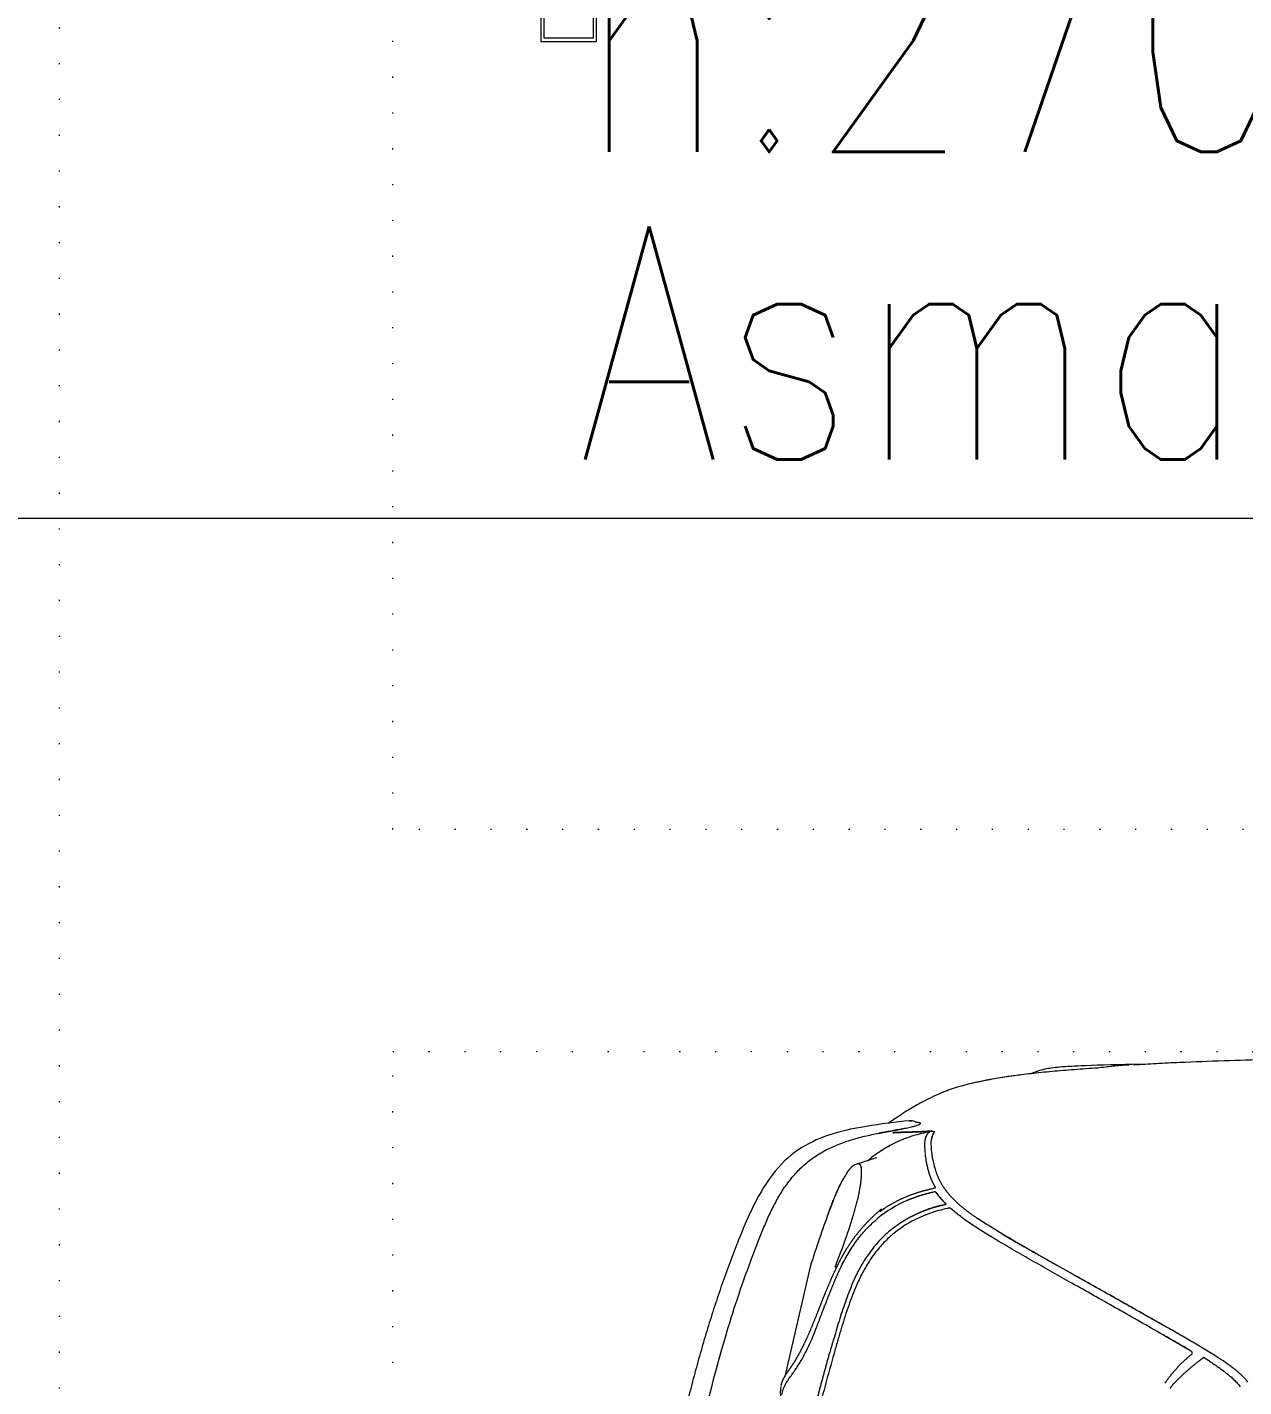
# Model space of a CAD drawing. Extents: x -1073 to 35213, y -1180 to 6950.
# Drawn here: x 30828.4 to 30938, y 2274.3 to 2396.8 of the extents above; entities that cross this region are included whole.
import ezdxf
from ezdxf.xclip import XClip

# ---------------------------------------------------------------- set-up
doc = ezdxf.new("R2010")
doc.units = 0
doc.header["$LTSCALE"] = 25
doc.header["$XCLIPFRAME"] = 0
doc.linetypes.add('DOT2', pattern=[0.125, 0, -0.125])
doc.layers.get('0').update_dxf_attribs({"color": 9, "lineweight": 9})
for name, color, linetype, lineweight in [('04', 9, 'Continuous', 9), ('06D', 9, 'Continuous', 9), ('10A', 9, 'Continuous', 9), ('20', 9, 'DOT2', 9), ('E-YAZI', 7, 'Continuous', 30)]:
    doc.layers.add(name, color=color, linetype=linetype, lineweight=lineweight)
doc.styles.add('E-YAZI', font='txttw.shx')

# ---------------------------------------------------------------- blocks, each defined once
blk = doc.blocks.new('p-araba-polo')
at = {"extrusion": (0, 0, -1)}
for p, q in [((3.4804, 0.8048), (3.4804, 0.8048)), ((3.6419, 0.7275), (3.6419, 0.7275)), ((3.7514, 0.624), (3.7743, 0.5251)), ((3.4392, 0.5659), (3.4392, 0.5659)), ((3.7299, 0.546), (3.7299, 0.546))]:
    blk.add_line(p, q, dxfattribs=at)
at = {"flags": 128}
for points in [[(3.6558, 0.7538), (3.6563, 0.7542), (3.6566, 0.7545), (3.6574, 0.7549)], [(3.6574, 0.7549), (3.6583, 0.7553), (3.6593, 0.7556), (3.6605, 0.7556)], [(3.7308, 0.6835), (3.732, 0.6804), (3.7332, 0.6772), (3.7345, 0.6739)]]:
    blk.add_lwpolyline(points, dxfattribs=at)
for points, degree, knots in [([(3.46, 0.8061), (3.4566, 0.8063), (3.4499, 0.8067), (3.4362, 0.8075), (3.4129, 0.8086), (3.3796, 0.8099), (3.339, 0.8111), (3.2984, 0.812), (3.2603, 0.8127), (3.226, 0.8131), (3.193, 0.8134), (3.1656, 0.8135), (3.1487, 0.8134), (3.1435, 0.8134)], 3, [0, 0, 0, 0, 0.03531, 0.070597, 0.141114, 0.269195, 0.390859, 0.518959, 0.640794, 0.737038, 0.833171, 0.948447, 1, 1, 1, 1]), ([(3.4534, 0.8065), (3.4733, 0.8062), (3.5024, 0.8054), (3.5233, 0.8042), (3.533, 0.8033), (3.5394, 0.8022), (3.5462, 0.8005), (3.5507, 0.7987), (3.5521, 0.7981)], 3, [0, 0, 0, 0, 0.418831, 0.714948, 0.835581, 0.907738, 0.972168, 1, 1, 1, 1]), ([(3.4649, 0.8058), (3.4648, 0.8058), (3.4647, 0.8058), (3.4648, 0.8058), (3.4649, 0.8058)], 3, [0, 0, 0, 0, 0.506131, 1, 1, 1, 1]), ([(3.4649, 0.8058), (3.4695, 0.8055), (3.4787, 0.8047), (3.4878, 0.8037), (3.4924, 0.8031)], 3, [0, 0, 0, 0, 0.500005, 1, 1, 1, 1]), ([(3.4924, 0.8031), (3.496, 0.8029), (3.5031, 0.8024), (3.5136, 0.8016), (3.5237, 0.8008), (3.5336, 0.8), (3.5432, 0.799), (3.5524, 0.798), (3.5613, 0.797), (3.5699, 0.7958), (3.5781, 0.7946), (3.5859, 0.7933), (3.5934, 0.7919), (3.5988, 0.7908), (3.6016, 0.7902), (3.6022, 0.7901)], 3, [0, 0, 0, 0, 0.08164, 0.163278, 0.244914, 0.326547, 0.408179, 0.489811, 0.571441, 0.653071, 0.734702, 0.816332, 0.897962, 0.979592, 1, 1, 1, 1]), ([(3.5624, 0.7968), (3.5668, 0.7963), (3.5918, 0.7928), (3.6137, 0.7881), (3.6286, 0.7825), (3.63, 0.7819)], 3, [0, 0, 0, 0, 0.15043, 0.932957, 1, 1, 1, 1]), ([(3.63, 0.782), (3.6367, 0.7793), (3.6464, 0.775), (3.6606, 0.7668), (3.6723, 0.7592), (3.6777, 0.7555), (3.6807, 0.7535), (3.6809, 0.7534)], 3, [0, 0, 0, 0, 0.436591, 0.634385, 0.751254, 0.983784, 1, 1, 1, 1]), ([(3.6684, 0.7483), (3.6668, 0.7486), (3.6637, 0.7493), (3.6595, 0.7502), (3.6562, 0.7511), (3.6538, 0.752), (3.6529, 0.7524), (3.6525, 0.7527)], 3, [0, 0, 0, 0, 0.243786, 0.487231, 0.658342, 0.829202, 1, 1, 1, 1]), ([(3.6621, 0.7555), (3.6621, 0.7555), (3.6621, 0.7555), (3.6621, 0.7555), (3.6621, 0.7555), (3.6621, 0.7555), (3.6621, 0.7555), (3.6621, 0.7555), (3.6621, 0.7555), (3.6621, 0.7555), (3.6621, 0.7555)], 5, [0, 0, 0, 0, 0, 0, 1, 1, 1, 1, 1, 1, 1, 1, 1, 1, 1]), ([(3.7009, 0.7505), (3.7197, 0.7475), (3.7493, 0.7404), (3.773, 0.7216), (3.7799, 0.7136)], 3, [0, 0, 0, 0, 0.646551, 1, 1, 1, 1]), ([(3.642, 0.7397), (3.6418, 0.7402), (3.6416, 0.7414), (3.6411, 0.7429), (3.6404, 0.7444), (3.6396, 0.7453), (3.6392, 0.7457)], 3, [0, 0, 0, 0, 0.221287, 0.461031, 0.720285, 1, 1, 1, 1]), ([(3.6419, 0.7275), (3.642, 0.7284), (3.6422, 0.7303), (3.6423, 0.7328), (3.6424, 0.7353), (3.6423, 0.7376), (3.6421, 0.739), (3.642, 0.7397)], 3, [0, 0, 0, 0, 0.160277, 0.337825, 0.535128, 0.754926, 1, 1, 1, 1]), ([(3.6423, 0.746), (3.6423, 0.746), (3.6424, 0.7459), (3.6429, 0.7458), (3.6431, 0.7458)], 3, [0, 0, 0, 0, 0.500528, 1, 1, 1, 1]), ([(3.6431, 0.7458), (3.6458, 0.7452), (3.6511, 0.7441), (3.659, 0.742), (3.6667, 0.7393), (3.6742, 0.7361), (3.6815, 0.7323), (3.6868, 0.729), (3.6897, 0.727), (3.6903, 0.7266)], 3, [0, 0, 0, 0, 0.158644, 0.317513, 0.476648, 0.636014, 0.795575, 0.955312, 1, 1, 1, 1]), ([(3.6446, 0.7452), (3.6444, 0.7453), (3.6442, 0.7453), (3.6442, 0.7453), (3.6442, 0.7453)], 3, [0, 0, 0, 0, 0.4918, 1, 1, 1, 1]), ([(3.6442, 0.7453), (3.6444, 0.7451), (3.6449, 0.7448), (3.6452, 0.7444), (3.6454, 0.7442)], 3, [0, 0, 0, 0, 0.499449, 1, 1, 1, 1]), ([(3.6454, 0.7442), (3.6457, 0.7438), (3.6464, 0.743), (3.6472, 0.7415), (3.6477, 0.7399), (3.648, 0.7386), (3.6481, 0.7379)], 3, [0, 0, 0, 0, 0.25, 0.5, 0.75, 1, 1, 1, 1]), ([(3.6481, 0.7379), (3.6483, 0.7365), (3.6487, 0.7335), (3.6482, 0.7285), (3.648, 0.7261)], 3, [0, 0, 0, 0, 0.499729, 1, 1, 1, 1]), ([(3.6589, 0.7419), (3.6589, 0.7419), (3.6589, 0.7419), (3.6589, 0.7419), (3.6589, 0.7419), (3.6589, 0.7419), (3.6589, 0.7419)], 3, [0, 0, 0, 0, 1, 1, 1, 1.000001, 1.000001, 1.000001, 1.000001]), ([(3.6634, 0.7404), (3.6634, 0.7404), (3.6634, 0.7404), (3.6634, 0.7404), (3.6634, 0.7404), (3.6634, 0.7404), (3.6634, 0.7404), (3.6634, 0.7404), (3.6634, 0.7404), (3.6634, 0.7404), (3.6634, 0.7404), (3.6634, 0.7404), (3.6634, 0.7404), (3.6634, 0.7404), (3.6634, 0.7404)], 7, [0, 0, 0, 0, 0, 0, 0, 0, 1, 1, 1, 1, 1, 1, 1, 1.000001, 1.000001, 1.000001, 1.000001, 1.000001, 1.000001, 1.000001, 1.000001]), ([(3.7276, 0.7337), (3.7256, 0.7345), (3.7215, 0.7361), (3.7152, 0.7382), (3.7088, 0.7401), (3.7024, 0.7417), (3.6959, 0.7431), (3.6916, 0.744), (3.6894, 0.7444)], 3, [0, 0, 0, 0, 0.166659, 0.333321, 0.499987, 0.666656, 0.833327, 1, 1, 1, 1]), ([(3.6409, 0.7204), (3.6411, 0.7217), (3.6415, 0.7242), (3.6417, 0.7264), (3.6419, 0.7275)], 3, [0, 0, 0, 0, 0.500012, 1, 1, 1, 1]), ([(3.6479, 0.7254), (3.6478, 0.7244), (3.6475, 0.7224), (3.6472, 0.72), (3.647, 0.7189)], 3, [0, 0, 0, 0, 0.499774, 1, 1, 1, 1]), ([(3.6797, 0.7331), (3.6797, 0.7331), (3.6797, 0.7331), (3.6797, 0.7331), (3.6797, 0.7331), (3.6797, 0.7331), (3.6797, 0.7331), (3.6797, 0.7331), (3.6797, 0.7331), (3.6797, 0.7331), (3.6797, 0.7331), (3.6797, 0.7331), (3.6797, 0.7331)], 6, [0, 0, 0, 0, 0, 0, 0, 1, 1, 1, 1, 1, 1, 1, 1, 1, 1, 1, 1, 1]), ([(3.6797, 0.7331), (3.6797, 0.7331), (3.6797, 0.7331), (3.6797, 0.7331), (3.6797, 0.7331), (3.6797, 0.7331), (3.6797, 0.7331), (3.6797, 0.7331), (3.6797, 0.7331), (3.6797, 0.7331), (3.6797, 0.7331), (3.6797, 0.7331), (3.6797, 0.7331)], 6, [0, 0, 0, 0, 0, 0, 0, 1, 1, 1, 1, 1, 1, 1, 1, 1, 1, 1, 1, 1]), ([(3.6848, 0.7302), (3.6849, 0.7301), (3.6905, 0.7267), (3.695, 0.7233), (3.6988, 0.7202), (3.6995, 0.7196)], 3, [0, 0, 0, 0, 0.284317, 0.878632, 1, 1, 1, 1]), ([(3.7621, 0.7107), (3.7607, 0.7121), (3.7579, 0.7149), (3.7533, 0.7188), (3.7485, 0.7224), (3.7436, 0.7257), (3.7384, 0.7286), (3.7331, 0.7313), (3.7294, 0.7329), (3.7276, 0.7337)], 3, [0, 0, 0, 0, 0.142965, 0.285982, 0.428979, 0.571915, 0.714754, 0.857457, 1, 1, 1, 1]), ([(3.7312, 0.7322), (3.7312, 0.7322), (3.7312, 0.7322), (3.7312, 0.7322), (3.7312, 0.7322), (3.7312, 0.7322), (3.7312, 0.7322), (3.7312, 0.7322), (3.7312, 0.7322)], 3, [0, 0, 0, 0, 0.25, 0.5, 1, 1, 1, 1, 1, 1, 1]), ([(3.7056, 0.7145), (3.7057, 0.7149), (3.7061, 0.7158), (3.7068, 0.7165), (3.7077, 0.7169), (3.7085, 0.7168), (3.709, 0.7167), (3.7091, 0.7166)], 3, [0, 0, 0, 0, 0.235288, 0.470581, 0.705875, 0.941175, 1, 1, 1, 1]), ([(3.7089, 0.7167), (3.7101, 0.7164), (3.7141, 0.7146), (3.7152, 0.7128), (3.7174, 0.7102)], 3, [0, 0, 0, 0, 0.136101, 1, 1, 1, 1]), ([(3.7997, 0.6433), (3.7981, 0.6473), (3.7949, 0.6553), (3.7899, 0.6672), (3.7844, 0.6789), (3.7781, 0.6903), (3.7708, 0.7011), (3.765, 0.7075), (3.7621, 0.7107)], 3, [0, 0, 0, 0, 0.166182, 0.332514, 0.49905, 0.665821, 0.832816, 1, 1, 1, 1]), ([(3.7799, 0.7136), (3.7879, 0.7046), (3.7968, 0.6908), (3.8082, 0.6672), (3.8136, 0.654), (3.8172, 0.6448)], 3, [0, 0, 0, 0, 0.458817, 0.622395, 1, 1, 1, 1]), ([(3.7311, 0.6828), (3.7305, 0.6842), (3.7293, 0.687), (3.7276, 0.691), (3.7259, 0.6947), (3.7243, 0.6981), (3.7227, 0.7012), (3.7212, 0.7039), (3.7197, 0.7063), (3.7188, 0.7076), (3.7184, 0.7083)], 3, [0, 0, 0, 0, 0.125001, 0.250002, 0.375002, 0.500002, 0.625002, 0.750002, 0.875001, 1, 1, 1, 1]), ([(3.6381, 0.6911), (3.6372, 0.6899), (3.6354, 0.6874), (3.6331, 0.6849), (3.632, 0.6836)], 3, [0, 0, 0, 0, 0.500029, 1, 1, 1, 1]), ([(3.706, 0.6982), (3.706, 0.6982), (3.706, 0.6982), (3.706, 0.6982), (3.706, 0.6982), (3.706, 0.6982), (3.706, 0.6982)], 3, [0, 0, 0, 0, 1, 1, 1, 1.000001, 1.000001, 1.000001, 1.000001]), ([(3.7129, 0.6693), (3.7124, 0.6709), (3.7114, 0.674), (3.7102, 0.6786), (3.709, 0.6829), (3.708, 0.6871), (3.7072, 0.691), (3.7065, 0.6948), (3.7062, 0.697), (3.706, 0.6982)], 3, [0, 0, 0, 0, 0.143178, 0.285809, 0.428387, 0.571114, 0.714004, 0.856981, 1, 1, 1, 1]), ([(3.6063, 0.6624), (3.6096, 0.6647), (3.6161, 0.6692), (3.6216, 0.6739), (3.6243, 0.6762)], 3, [0, 0, 0, 0, 0.500136, 1, 1, 1, 1]), ([(3.6243, 0.6762), (3.6245, 0.6764), (3.6249, 0.6768), (3.6263, 0.6769), (3.6273, 0.6767), (3.6278, 0.6766)], 3, [0, 0, 0, 0, 0.33657, 0.664105, 1, 1, 1, 1]), ([(3.6278, 0.6766), (3.6305, 0.676), (3.6359, 0.6747), (3.644, 0.6721), (3.652, 0.6689), (3.6599, 0.6651), (3.6675, 0.6606), (3.6722, 0.6571), (3.6746, 0.6553)], 3, [0, 0, 0, 0, 0.159308, 0.322994, 0.489699, 0.658429, 0.828591, 1, 1, 1, 1]), ([(3.6289, 0.6804), (3.631, 0.6799), (3.6352, 0.679), (3.6415, 0.6772), (3.6476, 0.6751), (3.6516, 0.6734), (3.6536, 0.6726)], 3, [0, 0, 0, 0, 0.250006, 0.500007, 0.750006, 1, 1, 1, 1]), ([(3.6843, 0.6769), (3.685, 0.6764), (3.6864, 0.6754), (3.6877, 0.6744), (3.6884, 0.6739)], 3, [0, 0, 0, 0, 0.500012, 1, 1, 1, 1]), ([(3.7349, 0.6727), (3.7343, 0.6745), (3.733, 0.6779), (3.7317, 0.6811), (3.7311, 0.6828)], 3, [0, 0, 0, 0, 0.495547, 1, 1, 1, 1]), ([(3.5782, 0.6534), (3.5821, 0.6558), (3.5899, 0.6605), (3.5971, 0.6652), (3.6007, 0.6676)], 3, [0, 0, 0, 0, 0.500144, 1, 1, 1, 1]), ([(3.5834, 0.648), (3.5874, 0.6504), (3.5954, 0.6552), (3.6027, 0.66), (3.6063, 0.6624)], 3, [0, 0, 0, 0, 0.500076, 1, 1, 1, 1]), ([(3.7084, 0.649), (3.7071, 0.6507), (3.7044, 0.6541), (3.7001, 0.6589), (3.6955, 0.6634), (3.6922, 0.6663), (3.6906, 0.6677)], 3, [0, 0, 0, 0, 0.250005, 0.500006, 0.750004, 1, 1, 1, 1]), ([(3.7233, 0.6387), (3.7225, 0.6408), (3.7209, 0.645), (3.7187, 0.6513), (3.7166, 0.6574), (3.7147, 0.6635), (3.7135, 0.6673), (3.7129, 0.6693)], 3, [0, 0, 0, 0, 0.200275, 0.400507, 0.60049, 0.800241, 1, 1, 1, 1]), ([(3.513, 0.6163), (3.5186, 0.6194), (3.5299, 0.6257), (3.5464, 0.6351), (3.5626, 0.6443), (3.573, 0.6504), (3.5782, 0.6534)], 3, [0, 0, 0, 0, 0.250068, 0.500042, 0.750043, 1, 1, 1, 1]), ([(3.6746, 0.6553), (3.6762, 0.654), (3.6794, 0.6513), (3.6839, 0.647), (3.6882, 0.6424), (3.6922, 0.6376), (3.6959, 0.6326), (3.6993, 0.6274), (3.7024, 0.622), (3.7054, 0.6165), (3.7081, 0.6109), (3.7098, 0.6071), (3.7106, 0.6052)], 3, [0, 0, 0, 0, 0.099992, 0.199992, 0.299988, 0.399982, 0.499978, 0.599981, 0.699987, 0.79999, 0.899989, 1, 1, 1, 1]), ([(3.6769, 0.6587), (3.6787, 0.6573), (3.6822, 0.6544), (3.6872, 0.6496), (3.6918, 0.6446), (3.6961, 0.6393), (3.6987, 0.6355), (3.7, 0.6336)], 3, [0, 0, 0, 0, 0.199996, 0.399992, 0.599991, 0.799994, 1, 1, 1, 1]), ([(3.5181, 0.6106), (3.5237, 0.6138), (3.535, 0.6202), (3.5515, 0.6295), (3.5678, 0.6388), (3.5782, 0.645), (3.5834, 0.648)], 3, [0, 0, 0, 0, 0.250003, 0.500002, 0.750004, 1, 1, 1, 1]), ([(3.7233, 0.6248), (3.7222, 0.6269), (3.72, 0.6311), (3.7164, 0.6372), (3.7126, 0.6433), (3.7098, 0.6471), (3.7084, 0.649)], 3, [0, 0, 0, 0, 0.250171, 0.500217, 0.75015, 1, 1, 1, 1]), ([(3.8968, 0), (3.8968, 0.0121), (3.8967, 0.0363), (3.8959, 0.0725), (3.8947, 0.1088), (3.893, 0.145), (3.8908, 0.1812), (3.888, 0.2174), (3.8847, 0.2535), (3.8808, 0.2896), (3.8764, 0.3256), (3.8712, 0.3615), (3.8654, 0.3973), (3.8588, 0.4329), (3.8515, 0.4685), (3.8433, 0.5038), (3.8341, 0.5389), (3.824, 0.5737), (3.8128, 0.6082), (3.8043, 0.6309), (3.8001, 0.6422)], 3, [0, 0, 0, 0, 0.055558, 0.111113, 0.166668, 0.222224, 0.277781, 0.333337, 0.388894, 0.44445, 0.500005, 0.55556, 0.611116, 0.666671, 0.722227, 0.777783, 0.833339, 0.888892, 0.944445, 1, 1, 1, 1]), ([(3.8174, 0.6444), (3.8199, 0.638), (3.8249, 0.6251), (3.8318, 0.6056), (3.8384, 0.5859), (3.8446, 0.566), (3.8505, 0.5459), (3.856, 0.5257), (3.8613, 0.5053), (3.8662, 0.4849), (3.8708, 0.4643), (3.8752, 0.4436), (3.8792, 0.4228), (3.883, 0.4019), (3.8866, 0.3809), (3.8899, 0.3599), (3.893, 0.3389), (3.8958, 0.3178), (3.8985, 0.2966), (3.9009, 0.2755), (3.9031, 0.2543), (3.9051, 0.2331), (3.9069, 0.2119), (3.9086, 0.1907), (3.91, 0.1695), (3.9113, 0.1483), (3.9123, 0.1271), (3.9133, 0.1059), (3.914, 0.0847), (3.9146, 0.0635), (3.915, 0.0423), (3.9152, 0.0212), (3.9153, 0.0071), (3.9153, 0)], 3, [0, 0, 0, 0, 0.031503, 0.063111, 0.094824, 0.126637, 0.158547, 0.190546, 0.222628, 0.254786, 0.287011, 0.319297, 0.351636, 0.384021, 0.416445, 0.448899, 0.481372, 0.513858, 0.546357, 0.578861, 0.611362, 0.643854, 0.676332, 0.708795, 0.741239, 0.773662, 0.806063, 0.838441, 0.870794, 0.903125, 0.935433, 0.967723, 1, 1, 1, 1]), ([(3.4347, 0.5721), (3.4414, 0.5759), (3.4547, 0.5834), (3.4744, 0.5945), (3.4939, 0.6055), (3.5066, 0.6127), (3.513, 0.6163)], 3, [0, 0, 0, 0, 0.250088, 0.500081, 0.750046, 1, 1, 1, 1]), ([(3.4392, 0.5659), (3.4459, 0.5697), (3.4593, 0.5774), (3.4791, 0.5886), (3.4988, 0.5997), (3.5116, 0.607), (3.5181, 0.6106)], 3, [0, 0, 0, 0, 0.250005, 0.499995, 0.750003, 1, 1, 1, 1]), ([(3.7106, 0.6052), (3.7118, 0.6022), (3.7143, 0.5961), (3.7176, 0.5868), (3.7208, 0.5771), (3.7239, 0.567), (3.7269, 0.5567), (3.7289, 0.5496), (3.7299, 0.546)], 3, [0, 0, 0, 0, 0.155616, 0.31525, 0.479141, 0.64759, 0.821014, 1, 1, 1, 1]), ([(3.7141, 0.6071), (3.7152, 0.6043), (3.7175, 0.5987), (3.7205, 0.5902), (3.7234, 0.5816), (3.7261, 0.573), (3.7287, 0.5643), (3.7312, 0.5556), (3.7328, 0.5498), (3.7337, 0.5469)], 3, [0, 0, 0, 0, 0.14264, 0.285361, 0.428172, 0.571059, 0.714003, 0.856988, 1, 1, 1, 1]), ([(3.7468, 0.5666), (3.7461, 0.5684), (3.7447, 0.5719), (3.7426, 0.5774), (3.7405, 0.583), (3.7391, 0.5868), (3.7384, 0.5887)], 3, [0, 0, 0, 0, 0.249816, 0.499724, 0.749781, 1, 1, 1, 1]), ([(3.3853, 0.5429), (3.3873, 0.5442), (3.3915, 0.5468), (3.3997, 0.5518), (3.4101, 0.5579), (3.4204, 0.5638), (3.4274, 0.5679), (3.4315, 0.5702), (3.4335, 0.5714), (3.4347, 0.5721)], 3, [0, 0, 0, 0, 0.124906, 0.24985, 0.49985, 0.749925, 0.874966, 0.92498, 1, 1, 1, 1]), ([(3.4089, 0.5484), (3.414, 0.5514), (3.4241, 0.5573), (3.4341, 0.563), (3.4392, 0.5659)], 3, [0, 0, 0, 0, 0.499997, 1, 1, 1, 1]), ([(3.4212, 0.5643), (3.4212, 0.5643), (3.4212, 0.5643), (3.4212, 0.5643), (3.4212, 0.5643), (3.4212, 0.5643), (3.4212, 0.5643)], 3, [0, 0, 0, 0, 1, 1, 1, 1, 1, 1, 1]), ([(3.4212, 0.5643), (3.4212, 0.5643), (3.4212, 0.5643), (3.4212, 0.5643), (3.4212, 0.5643), (3.4212, 0.5643), (3.4212, 0.5643)], 3, [0, 0, 0, 0, 1, 1, 1, 1, 1, 1, 1]), ([(3.3572, 0.5202), (3.3577, 0.5208), (3.3587, 0.522), (3.3608, 0.5242), (3.3635, 0.5269), (3.367, 0.5299), (3.3705, 0.5327), (3.3741, 0.5354), (3.379, 0.5388), (3.3828, 0.5413), (3.3853, 0.5429)], 3, [0, 0, 0, 0, 0.060335, 0.124578, 0.249278, 0.374233, 0.499321, 0.624409, 0.749543, 1, 1, 1, 1]), ([(3.4273, 0.5145), (3.4262, 0.516), (3.4239, 0.5188), (3.4208, 0.522), (3.4183, 0.5245), (3.4164, 0.5263), (3.4145, 0.5281), (3.4126, 0.5298), (3.4107, 0.5315), (3.4088, 0.5331), (3.4068, 0.5347), (3.4049, 0.5363), (3.403, 0.5378), (3.4015, 0.539), (3.4005, 0.5397), (3.4, 0.5401), (3.3996, 0.5405), (3.3991, 0.5408), (3.3986, 0.5412), (3.3981, 0.5416), (3.3976, 0.542), (3.3973, 0.5422), (3.3971, 0.5423)], 3, [0, 0, 0, 0, 0.127806, 0.254933, 0.318226, 0.381331, 0.444235, 0.506923, 0.569381, 0.631599, 0.69357, 0.755292, 0.816773, 0.878031, 0.893313, 0.908584, 0.923844, 0.939093, 0.954332, 0.969563, 0.984785, 1, 1, 1, 1]), ([(3.4092, 0.5441), (3.4087, 0.5445), (3.4078, 0.5452), (3.4071, 0.5465), (3.4076, 0.5476), (3.4085, 0.5481), (3.4089, 0.5484)], 3, [0, 0, 0, 0, 0.263807, 0.500052, 0.736261, 1, 1, 1, 1]), ([(3.7299, 0.546), (3.7326, 0.5363), (3.7381, 0.5169), (3.7456, 0.4877), (3.7529, 0.4583), (3.7597, 0.4288), (3.7661, 0.3992), (3.7721, 0.3696), (3.7777, 0.3398), (3.7828, 0.31), (3.7875, 0.2801), (3.7918, 0.2501), (3.7957, 0.2201), (3.7992, 0.19), (3.8022, 0.1598), (3.8038, 0.1397), (3.8047, 0.1296)], 3, [0, 0, 0, 0, 0.071461, 0.142913, 0.214376, 0.285822, 0.357282, 0.428734, 0.500167, 0.571583, 0.64299, 0.714393, 0.785796, 0.857198, 0.928599, 1, 1, 1, 1]), ([(3.767, 0.5281), (3.7664, 0.5289), (3.7652, 0.5307), (3.763, 0.5338), (3.7607, 0.5375), (3.7581, 0.5419), (3.7563, 0.5454), (3.7554, 0.5472)], 3, [0, 0, 0, 0, 0.200624, 0.400934, 0.600937, 0.800584, 1, 1, 1, 1]), ([(3.3918, 0.5389), (3.3904, 0.5381), (3.3878, 0.5363), (3.3839, 0.5336), (3.38, 0.5308), (3.3763, 0.528), (3.3729, 0.5252), (3.3698, 0.5223), (3.3668, 0.5193), (3.365, 0.517), (3.3641, 0.5159)], 3, [0, 0, 0, 0, 0.135189, 0.270177, 0.404927, 0.539624, 0.654876, 0.770059, 0.885089, 1, 1, 1, 1]), ([(3.403, 0.5378), (3.403, 0.5378), (3.403, 0.5378), (3.403, 0.5378), (3.403, 0.5378), (3.403, 0.5378), (3.403, 0.5378)], 3, [0, 0, 0, 0, 1, 1, 1, 1, 1, 1, 1]), ([(3.403, 0.5378), (3.403, 0.5378), (3.403, 0.5378), (3.403, 0.5378), (3.403, 0.5378), (3.403, 0.5378), (3.403, 0.5378), (3.403, 0.5378), (3.403, 0.5378), (3.403, 0.5378), (3.403, 0.5378), (3.403, 0.5378), (3.403, 0.5378), (3.403, 0.5378), (3.403, 0.5378)], 7, [0, 0, 0, 0, 0, 0, 0, 0, 1, 1, 1, 1, 1, 1, 1, 1, 1, 1, 1, 1, 1, 1, 1]), ([(3.7735, 0.5185), (3.773, 0.5194), (3.7719, 0.5212), (3.7697, 0.5243), (3.7679, 0.5268), (3.767, 0.5281)], 3, [0, 0, 0, 0, 0.333348, 0.666684, 1, 1, 1, 1]), ([(3.7735, 0.5185), (3.774, 0.5176), (3.7749, 0.5159), (3.7763, 0.5127), (3.777, 0.5104), (3.7773, 0.5088)], 3, [0, 0, 0, 0, 0.253002, 0.505984, 1, 1, 1, 1])]:
    blk.add_open_spline(points, degree=degree, knots=knots)
for points, degree in [([(3.4597, 0.8061), (3.4598, 0.8061), (3.4598, 0.8061), (3.4599, 0.8061), (3.4599, 0.8061), (3.46, 0.8061), (3.46, 0.8061)], 6), ([(3.4645, 0.8058), (3.4646, 0.8058), (3.4647, 0.8058), (3.4648, 0.8058), (3.4649, 0.8058)], 4), ([(3.4646, 0.8058), (3.4646, 0.8058), (3.4647, 0.8058), (3.4648, 0.8058), (3.4649, 0.8058)], 4), ([(3.4646, 0.8058), (3.4646, 0.8058), (3.4647, 0.8058), (3.4648, 0.8058), (3.4648, 0.8058), (3.4649, 0.8058), (3.4649, 0.8058)], 6), ([(3.4646, 0.8058), (3.4646, 0.8058), (3.4646, 0.8058), (3.4646, 0.8058)], 3), ([(3.4646, 0.8058), (3.4646, 0.8058), (3.4647, 0.8058), (3.4647, 0.8058), (3.4648, 0.8058), (3.4649, 0.8058), (3.4649, 0.8058)], 6), ([(3.4649, 0.8058), (3.4648, 0.8058), (3.4648, 0.8058), (3.4647, 0.8058), (3.4647, 0.8058), (3.4648, 0.8058), (3.4649, 0.8058)], 6), ([(3.6525, 0.7527), (3.6519, 0.7531), (3.6517, 0.7534), (3.652, 0.7536), (3.6524, 0.7538), (3.653, 0.7538), (3.6537, 0.7539), (3.6543, 0.7539)], 7), ([(3.6543, 0.7539), (3.6546, 0.7539), (3.6548, 0.7539), (3.655, 0.7539), (3.6553, 0.7539), (3.6555, 0.7539), (3.6557, 0.7539), (3.656, 0.7539)], 7), ([(3.6543, 0.7539), (3.6549, 0.7539), (3.6554, 0.7539), (3.656, 0.7539)], 3), ([(3.6613, 0.7556), (3.661, 0.7556), (3.6607, 0.7557), (3.6604, 0.7557), (3.66, 0.7556), (3.6597, 0.7556)], 5), ([(3.6598, 0.755), (3.6598, 0.7551), (3.6599, 0.7551), (3.6599, 0.7552), (3.66, 0.7552), (3.6601, 0.7553)], 5), ([(3.6606, 0.7556), (3.6608, 0.7556), (3.6612, 0.7556), (3.6617, 0.7556)], 3), ([(3.6613, 0.7556), (3.6615, 0.7556), (3.6616, 0.7556), (3.6618, 0.7556), (3.6619, 0.7556), (3.6621, 0.7555)], 5), ([(3.6621, 0.7555), (3.6618, 0.7556), (3.6616, 0.7556), (3.6613, 0.7556)], 3), ([(3.6616, 0.7556), (3.6747, 0.7543), (3.6879, 0.7526), (3.7009, 0.7505)], 3), ([(3.662, 0.7555), (3.662, 0.7555), (3.662, 0.7555), (3.662, 0.7555), (3.662, 0.7555), (3.6621, 0.7555)], 5), ([(3.6622, 0.7555), (3.6621, 0.7555), (3.6621, 0.7555), (3.6621, 0.7555), (3.6621, 0.7555), (3.6621, 0.7555)], 5), ([(3.6621, 0.7555), (3.6621, 0.7555), (3.6621, 0.7555), (3.6622, 0.7555)], 3), ([(3.6621, 0.7555), (3.6621, 0.7555), (3.6621, 0.7555), (3.6621, 0.7555)], 3), ([(3.6684, 0.7483), (3.6684, 0.7483), (3.6684, 0.7483), (3.6684, 0.7483), (3.6684, 0.7483), (3.6684, 0.7483), (3.6684, 0.7483)], 6), ([(3.6684, 0.7483), (3.6754, 0.7469), (3.6824, 0.7458), (3.6894, 0.7444)], 3), ([(3.6894, 0.7444), (3.6864, 0.745), (3.6834, 0.7455), (3.6803, 0.7461), (3.6774, 0.7466), (3.6744, 0.7472), (3.6714, 0.7477), (3.6684, 0.7483)], 7), ([(3.6392, 0.7457), (3.6404, 0.7445), (3.6411, 0.7432), (3.6416, 0.7416), (3.642, 0.7397)], 4), ([(3.6417, 0.7463), (3.6412, 0.7464), (3.6407, 0.7463), (3.6403, 0.746), (3.64, 0.7457)], 4), ([(3.6417, 0.7463), (3.6412, 0.7464), (3.6407, 0.7463), (3.6403, 0.746), (3.64, 0.7457)], 4), ([(3.6423, 0.746), (3.6422, 0.746), (3.6421, 0.7461), (3.642, 0.7461), (3.6419, 0.7462), (3.6417, 0.7463)], 5), ([(3.6417, 0.7463), (3.6478, 0.746), (3.6532, 0.7455), (3.6589, 0.7454), (3.665, 0.7455), (3.6714, 0.7451), (3.6769, 0.7448)], 6), ([(3.6769, 0.7448), (3.6714, 0.7451), (3.665, 0.7455), (3.6589, 0.7454), (3.6532, 0.7455), (3.6478, 0.746), (3.6417, 0.7463)], 6), ([(3.6417, 0.7463), (3.6419, 0.7462), (3.6421, 0.7461), (3.6423, 0.746)], 3), ([(3.6441, 0.7453), (3.6442, 0.7453), (3.6443, 0.7453), (3.6443, 0.7453), (3.6444, 0.7453), (3.6445, 0.7453), (3.6446, 0.7452)], 6), ([(3.6446, 0.7452), (3.6445, 0.7453), (3.6444, 0.7453), (3.6444, 0.7453), (3.6443, 0.7453), (3.6442, 0.7453), (3.6441, 0.7453)], 6), ([(3.6446, 0.7452), (3.6444, 0.7453), (3.6443, 0.7453), (3.6442, 0.7453), (3.6442, 0.7453), (3.6442, 0.7453), (3.6442, 0.7453)], 6), ([(3.6442, 0.7453), (3.6445, 0.7451), (3.6448, 0.7449), (3.645, 0.7447), (3.6452, 0.7445), (3.6454, 0.7442)], 5), ([(3.6454, 0.7442), (3.6465, 0.743), (3.6473, 0.7416), (3.6478, 0.74), (3.6481, 0.7379)], 4), ([(3.6894, 0.7444), (3.6894, 0.7444), (3.6894, 0.7444), (3.6894, 0.7444), (3.6894, 0.7444), (3.6894, 0.7444), (3.6894, 0.7444)], 6), ([(3.6894, 0.7444), (3.6894, 0.7444), (3.6894, 0.7444), (3.6894, 0.7444), (3.6894, 0.7444), (3.6894, 0.7444), (3.6894, 0.7444)], 6), ([(3.681, 0.7324), (3.6807, 0.7326), (3.6804, 0.7328), (3.6801, 0.7329), (3.6797, 0.7331)], 4), ([(3.6871, 0.7287), (3.6865, 0.7291), (3.6859, 0.7295), (3.6853, 0.7299)], 3), ([(3.6409, 0.7204), (3.6395, 0.7132), (3.6375, 0.7045), (3.6326, 0.6959), (3.6246, 0.6873)], 4), ([(3.647, 0.7189), (3.6462, 0.7147), (3.6452, 0.7101), (3.6437, 0.7052), (3.6416, 0.7003), (3.6385, 0.6952)], 5), ([(3.6918, 0.7222), (3.6912, 0.7225), (3.6992, 0.7195), (3.7089, 0.7167)], 3), ([(3.692, 0.7221), (3.6919, 0.7222), (3.6919, 0.7222), (3.6918, 0.7222)], 3), ([(3.706, 0.6982), (3.7053, 0.7028), (3.705, 0.7068), (3.7049, 0.7101), (3.7051, 0.7127), (3.7056, 0.7145)], 5), ([(3.7056, 0.7145), (3.706, 0.7157), (3.7065, 0.7165), (3.7072, 0.7169), (3.708, 0.717), (3.709, 0.7166)], 5), ([(3.7184, 0.7083), (3.7181, 0.7089), (3.7179, 0.7094), (3.7176, 0.7099), (3.7173, 0.7104), (3.7169, 0.7108)], 5), ([(3.7184, 0.7083), (3.7181, 0.7089), (3.7179, 0.7094), (3.7176, 0.7099), (3.7173, 0.7104), (3.7169, 0.7108)], 5), ([(3.6351, 0.702), (3.6351, 0.702), (3.6351, 0.702), (3.6351, 0.702)], 3), ([(3.7184, 0.7083), (3.7205, 0.7053), (3.7229, 0.7012), (3.7256, 0.6959), (3.7283, 0.6897), (3.7311, 0.6828)], 5), ([(3.6246, 0.6873), (3.62, 0.6823), (3.6144, 0.6773), (3.6078, 0.6724), (3.6007, 0.6676)], 4), ([(3.632, 0.6836), (3.6327, 0.6844), (3.6334, 0.6851), (3.634, 0.6859), (3.6347, 0.6866), (3.6353, 0.6874)], 5), ([(3.6353, 0.6874), (3.6359, 0.6881), (3.6365, 0.6889), (3.6371, 0.6896), (3.6376, 0.6904), (3.6381, 0.6911)], 5), ([(3.6381, 0.6911), (3.6382, 0.6912), (3.6383, 0.6913), (3.6383, 0.6914), (3.6385, 0.6914), (3.6386, 0.6915), (3.6388, 0.6915)], 6), ([(3.6843, 0.6769), (3.676, 0.6824), (3.6671, 0.687), (3.6578, 0.6905), (3.6482, 0.6931), (3.6385, 0.6952)], 5), ([(3.6388, 0.6915), (3.639, 0.6915), (3.6392, 0.6915), (3.6394, 0.6915), (3.6396, 0.6914), (3.6399, 0.6914), (3.6402, 0.6913)], 6), ([(3.6401, 0.6913), (3.6401, 0.6914), (3.6401, 0.6914), (3.6402, 0.6914), (3.6402, 0.6914), (3.6402, 0.6914), (3.6402, 0.6913)], 6), ([(3.6402, 0.6913), (3.6451, 0.6902), (3.65, 0.6889), (3.6548, 0.6874), (3.6596, 0.6856), (3.6642, 0.6837)], 5), ([(3.6289, 0.6804), (3.6292, 0.6807), (3.6295, 0.6811), (3.6299, 0.6814), (3.6302, 0.6817), (3.6305, 0.682)], 5), ([(3.6536, 0.6726), (3.6489, 0.6747), (3.644, 0.6765), (3.639, 0.678), (3.634, 0.6793), (3.6289, 0.6804)], 5), ([(3.629, 0.6763), (3.629, 0.6763), (3.629, 0.6763), (3.629, 0.6763), (3.629, 0.6763), (3.629, 0.6763), (3.629, 0.6763)], 6), ([(3.629, 0.6763), (3.629, 0.6763), (3.629, 0.6763), (3.629, 0.6763), (3.629, 0.6763), (3.629, 0.6763), (3.629, 0.6763), (3.629, 0.6763)], 7), ([(3.629, 0.6763), (3.629, 0.6763), (3.629, 0.6763), (3.629, 0.6763), (3.629, 0.6763)], 4), ([(3.629, 0.6763), (3.629, 0.6763), (3.629, 0.6763), (3.629, 0.6763), (3.629, 0.6763)], 4), ([(3.6305, 0.682), (3.6308, 0.6823), (3.6311, 0.6827), (3.6314, 0.683), (3.6317, 0.6833), (3.632, 0.6836)], 5), ([(3.6641, 0.6836), (3.6642, 0.6837), (3.6642, 0.6838), (3.6642, 0.6838), (3.6642, 0.6838), (3.6642, 0.6837), (3.6642, 0.6837)], 6), ([(3.6642, 0.6837), (3.6737, 0.6797), (3.6827, 0.6743), (3.6906, 0.6678)], 3), ([(3.6884, 0.6739), (3.6876, 0.6745), (3.6868, 0.6751), (3.6859, 0.6757), (3.6851, 0.6763), (3.6843, 0.6769)], 5), ([(3.6871, 0.6763), (3.6934, 0.6709), (3.7003, 0.6645), (3.7071, 0.657), (3.7131, 0.649), (3.7183, 0.6407)], 5), ([(3.7311, 0.6828), (3.731, 0.683), (3.7309, 0.6833), (3.7307, 0.6836), (3.7306, 0.6839), (3.7305, 0.6842)], 5), ([(3.7311, 0.6828), (3.731, 0.683), (3.7309, 0.6833), (3.7307, 0.6836), (3.7306, 0.6839), (3.7305, 0.6842)], 5), ([(3.7311, 0.6828), (3.732, 0.6804), (3.7329, 0.678), (3.7339, 0.6755), (3.7348, 0.673), (3.7357, 0.6704)], 5), ([(3.6657, 0.6664), (3.6634, 0.6678), (3.661, 0.6691), (3.6586, 0.6703), (3.6561, 0.6715), (3.6536, 0.6726)], 5), ([(3.6769, 0.6587), (3.6748, 0.6604), (3.6726, 0.662), (3.6704, 0.6636), (3.6681, 0.665), (3.6657, 0.6664)], 5), ([(3.6905, 0.6677), (3.6906, 0.6677), (3.6906, 0.6678), (3.6906, 0.6678), (3.6906, 0.6678), (3.6906, 0.6677), (3.6906, 0.6677)], 6), ([(3.7346, 0.6735), (3.7406, 0.6572), (3.7462, 0.6408), (3.7514, 0.624)], 3), ([(3.5782, 0.6534), (3.5628, 0.6443), (3.5465, 0.6352), (3.5299, 0.6258), (3.513, 0.6163)], 4), ([(3.708, 0.649), (3.708, 0.649), (3.7081, 0.6491), (3.7081, 0.6491), (3.7082, 0.6491), (3.7082, 0.6491), (3.7082, 0.6491)], 6), ([(3.7082, 0.6491), (3.7083, 0.6492), (3.7084, 0.6492), (3.7084, 0.6492), (3.7084, 0.6491), (3.7084, 0.6491), (3.7084, 0.649)], 6), ([(3.7273, 0.624), (3.7257, 0.6274), (3.7239, 0.6308), (3.7222, 0.6341), (3.7203, 0.6374), (3.7183, 0.6407)], 5), ([(3.7289, 0.624), (3.7277, 0.627), (3.7266, 0.63), (3.7255, 0.633), (3.7244, 0.6358), (3.7233, 0.6387)], 5), ([(3.7289, 0.624), (3.7277, 0.627), (3.7266, 0.63), (3.7255, 0.633), (3.7244, 0.6358), (3.7233, 0.6387)], 5), ([(3.7997, 0.6433), (3.7998, 0.6429), (3.7999, 0.6426), (3.8001, 0.6422)], 3), ([(3.8001, 0.6422), (3.7999, 0.6426), (3.7998, 0.6429), (3.7997, 0.6433)], 3), ([(3.8175, 0.6441), (3.8175, 0.6442), (3.8175, 0.6443), (3.8175, 0.6443), (3.8174, 0.6444)], 4), ([(3.8174, 0.6444), (3.8174, 0.6444), (3.8175, 0.6443), (3.8175, 0.6442), (3.8175, 0.6442)], 4), ([(3.7141, 0.6071), (3.7117, 0.6127), (3.7092, 0.6181), (3.7064, 0.6235), (3.7034, 0.6286), (3.7, 0.6336)], 5), ([(3.513, 0.6163), (3.4939, 0.6055), (3.4745, 0.5946), (3.4547, 0.5835), (3.4347, 0.5721)], 4), ([(3.7233, 0.6248), (3.7268, 0.6177), (3.73, 0.6105), (3.7329, 0.6032), (3.7357, 0.5959), (3.7384, 0.5887)], 5), ([(3.7286, 0.624), (3.7282, 0.624), (3.7277, 0.624), (3.7273, 0.624)], 3), ([(3.7286, 0.624), (3.7283, 0.624), (3.7281, 0.624), (3.7278, 0.624), (3.7276, 0.624), (3.7273, 0.624)], 5), ([(3.7446, 0.5831), (3.742, 0.5897), (3.7394, 0.5965), (3.7366, 0.6034), (3.7337, 0.6103), (3.7306, 0.6172), (3.7273, 0.624)], 6), ([(3.7289, 0.624), (3.7289, 0.624), (3.7288, 0.624), (3.7288, 0.624), (3.7287, 0.624), (3.7286, 0.624), (3.7286, 0.624)], 6), ([(3.7289, 0.624), (3.7288, 0.624), (3.7287, 0.624), (3.7286, 0.624)], 3), ([(3.7382, 0.5889), (3.7383, 0.5889), (3.7384, 0.5889), (3.7384, 0.5889), (3.7384, 0.5888), (3.7384, 0.5888), (3.7384, 0.5887)], 6), ([(3.4561, 0.5842), (3.4561, 0.5842), (3.4561, 0.5842), (3.4561, 0.5842)], 3), ([(3.4561, 0.5842), (3.4561, 0.5842), (3.4561, 0.5842), (3.4561, 0.5842), (3.4561, 0.5842), (3.4561, 0.5842)], 5), ([(3.7644, 0.5402), (3.7622, 0.5439), (3.7597, 0.5484), (3.7569, 0.5538), (3.7539, 0.5602), (3.7508, 0.5674), (3.7478, 0.5751), (3.7446, 0.5831)], 7), ([(3.4392, 0.5659), (3.4349, 0.5635), (3.4306, 0.561), (3.4262, 0.5585), (3.4219, 0.556), (3.4176, 0.5535), (3.4133, 0.551), (3.4089, 0.5484)], 7), ([(3.7464, 0.567), (3.7465, 0.567), (3.7465, 0.567), (3.7465, 0.567), (3.7465, 0.567), (3.7465, 0.567), (3.7466, 0.567)], 6), ([(3.7466, 0.567), (3.7467, 0.5669), (3.7467, 0.5669), (3.7468, 0.5668), (3.7468, 0.5668), (3.7468, 0.5667), (3.7468, 0.5666)], 6), ([(3.7468, 0.5668), (3.7497, 0.5596), (3.7526, 0.5529), (3.7553, 0.5475)], 3), ([(3.412, 0.559), (3.412, 0.559), (3.412, 0.559), (3.412, 0.559)], 3), ([(3.412, 0.559), (3.412, 0.559), (3.412, 0.559), (3.412, 0.559), (3.412, 0.559), (3.412, 0.559)], 5), ([(3.3918, 0.5389), (3.3927, 0.5395), (3.3935, 0.5401), (3.3944, 0.5406), (3.3953, 0.5412), (3.3962, 0.5418), (3.3971, 0.5423)], 6), ([(3.3971, 0.5423), (3.3972, 0.5424), (3.3972, 0.5424), (3.3973, 0.5424)], 3), ([(3.3973, 0.5424), (3.3972, 0.5424), (3.3972, 0.5424), (3.3972, 0.5424), (3.3972, 0.5424), (3.3972, 0.5423), (3.3971, 0.5423)], 6), ([(3.4092, 0.5441), (3.4141, 0.54), (3.4191, 0.5353), (3.4238, 0.5303), (3.4281, 0.5248), (3.432, 0.5191)], 5), ([(3.7693, 0.4017), (3.7632, 0.431), (3.7565, 0.4602), (3.7494, 0.4892), (3.7418, 0.5181), (3.7337, 0.5469)], 5), ([(3.7549, 0.5478), (3.755, 0.5478), (3.755, 0.5477), (3.755, 0.5477), (3.755, 0.5477), (3.755, 0.5477), (3.7551, 0.5477)], 6), ([(3.7551, 0.5477), (3.7552, 0.5477), (3.7552, 0.5476), (3.7553, 0.5475), (3.7553, 0.5474), (3.7554, 0.5473), (3.7554, 0.5472)], 6), ([(3.7743, 0.5251), (3.7733, 0.527), (3.772, 0.529), (3.7705, 0.531), (3.7688, 0.5334), (3.7668, 0.5363), (3.7644, 0.5402)], 6), ([(3.7666, 0.5287), (3.7666, 0.5287), (3.7666, 0.5287), (3.7666, 0.5287), (3.7666, 0.5287), (3.7666, 0.5287), (3.7666, 0.5287)], 6), ([(3.7666, 0.5287), (3.7667, 0.5287), (3.7667, 0.5287), (3.7667, 0.5287), (3.7667, 0.5286), (3.7667, 0.5286), (3.7667, 0.5286)], 6), ([(3.7775, 0.5177), (3.7771, 0.5191), (3.7766, 0.5206), (3.776, 0.522), (3.7752, 0.5235), (3.7743, 0.5251)], 5), ([(3.7775, 0.5177), (3.7775, 0.5174), (3.7776, 0.5171), (3.7777, 0.5169)], 3), ([(3.7778, 0.5161), (3.7787, 0.5118), (3.7785, 0.5089), (3.7779, 0.5057)], 3)]:
    blk.add_open_spline(points, degree=degree)
blk = doc.blocks.new('catikatirevizepergole-krt')
for points in [[(0, 0), (-830, 0), (-830, 1638), (0, 1638)], [(-30, 1638), (-30, 1550), (-800, 1550), (-800, 1638)], [(-30, 1530), (-30, 1460), (-800, 1460), (-800, 1530)]]:
    blk.add_lwpolyline(points, close=True)

msp = doc.modelspace()

# ---------------------------------------------------------------- linework, layer by layer
at = {"layer": '06D'}
msp.add_lwpolyline([(31313.84, 2102.5), (31313.84, 2352.5), (30813.84, 2352.5), (30813.84, 2102.5)], close=True, dxfattribs=at)
at = {"layer": '10A'}
msp.add_lwpolyline([(30870.99, 2402.3), (30870.99, 2402), (30874.69, 2402), (30874.69, 2395.5), (30879.69, 2395.5), (30879.69, 2412.7), (30877.54, 2412.7), (30877.54, 2412.45), (30879.39, 2412.45), (30879.39, 2395.8), (30874.99, 2395.8), (30874.99, 2402.3), (30870.99, 2402.3)], dxfattribs=at)

# ---------------------------------------------------------------- block references
at = {"layer": '04'}
ref = msp.add_blockref('p-araba-polo', (31274.08, 2222.69), dxfattribs=dict(at, xscale=-100, yscale=100, zscale=100))
XClip(ref).set_block_clipping_path([(-0.0924763951, -0.9835002962), (4.0650970395, 0.9845199444)])
at = {"layer": '20'}
msp.add_blockref('catikatirevizepergole-krt', (31661.35, 774.5), dxfattribs=at)

# ---------------------------------------------------------------- texts
at = {"layer": 'E-YAZI', "color": 30, "style": 'E-YAZI', "width": 0.8}
for s, p in [('h:270 cm', (30877.96, 2385.55)), ('Asma Tavana Monte', (30877.96, 2357.83))]:
    msp.add_text(s, height=21, dxfattribs=at).set_placement(p)

doc.saveas('drawing.dxf')
